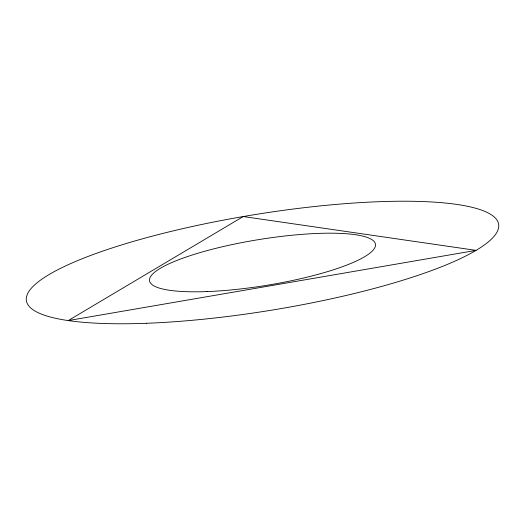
<?xml version="1.0" encoding="UTF-8"?>
<svg xmlns="http://www.w3.org/2000/svg" width="525" height="525" viewBox="0 0 525 525"><rect width="100%" height="100%" fill="white"/><g stroke="black" fill="none" stroke-linecap="round" stroke-linejoin="round"><path stroke-width="0.79" d="M243.219 216.543L68.217 320.585L476.07 250.373L243.219 216.543M207.001 291.578A114.424 23.205 -9.2 0 0 375.506 244.729A114.424 23.205 -9.2 0 0 204.986 251.199A114.424 23.205 -9.2 0 0 207.001 291.578M146.482 323.282A239.21 48.51 -9.2 0 0 498.75 225.343A239.21 48.51 -9.2 0 0 142.268 238.875A239.21 48.51 -9.2 0 0 146.482 323.282"/></g></svg>
